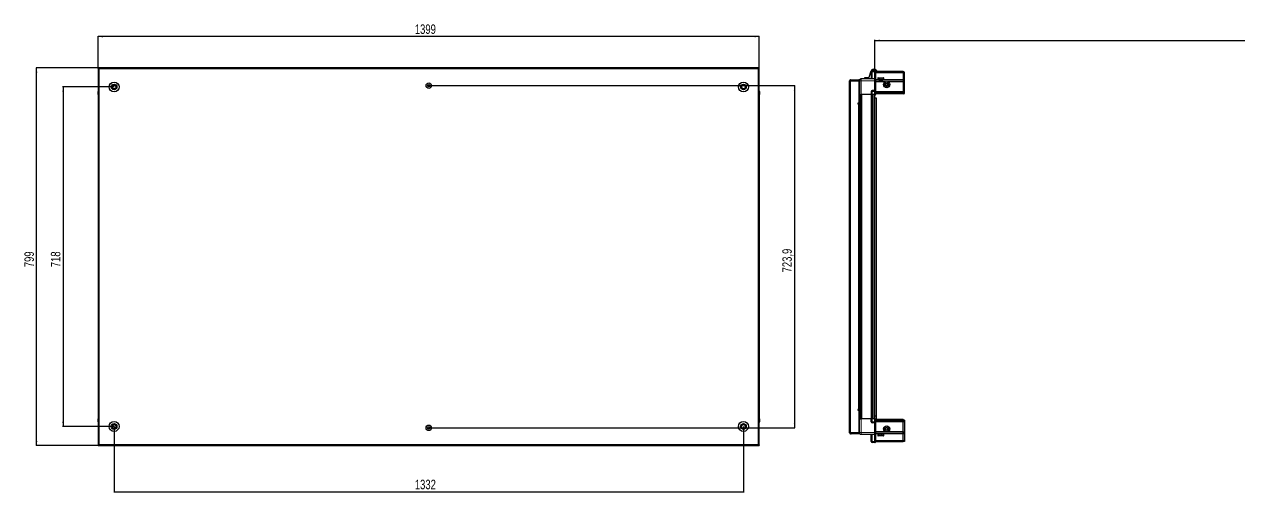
# Model space of a CAD drawing. Header units: millimetres. Extents: x 1256 to 6695, y -1166 to 2004.
# Drawn here: x 1256 to 3827, y 948 to 1939 of the extents above; entities that cross this region are included whole.
import ezdxf

# ---------------------------------------------------------------- set-up
doc = ezdxf.new("R2010")
doc.units = ezdxf.units.MM
doc.layers.add('FORMAT', color=7, linetype='Continuous')
doc.styles.add('SLDTEXTSTYLE0', font='TXT', dxfattribs={"width": 0.75})
doc.dimstyles.new('SLDDIMSTYLE0', dxfattribs={"dimtxt": 20, "dimasz": 10, "dimexe": 0, "dimexo": 0.0625, "dimgap": 5, "dimtad": 2, "dimdec": 1, "dimrnd": 1e-09, "dimzin": 12, "dimdsep": 46, "dimtxsty": 'SLDTEXTSTYLE0', "dimsah": 1, "dimcen": 0.09, "dimadec": 0, "dimazin": 3, "dimtfac": 1, "dimtofl": 0, "dimtmove": 0, "dimatfit": 3, "dimfxl": 0, "dimfrac": 2, "dimtolj": 1, "dimtzin": 12, "dimarcsym": 0})

# ---------------------------------------------------------------- blocks, each defined once
blk = doc.blocks.new('_D')
at = {"layer": 'FORMAT'}
for p, q in [((1413, 1846.6), (1281.5, 1846.6)), ((1282.5, 1047.6), (1282.5, 1846.6)), ((1413, 1047.6), (1281.5, 1047.6))]:
    blk.add_line(p, q, dxfattribs=at)
for points in [[(1282.5, 1846.6), (1280.9, 1836.6), (1284, 1836.6)], [(1282.5, 1047.6), (1284, 1057.6), (1280.9, 1057.6)]]:
    blk.add_solid(points, dxfattribs=at)
at = {"layer": 'FORMAT', "insert": (1256.7, 1424.9), "char_height": 20, "attachment_point": 1, "rotation": 90, "style": 'SLDTEXTSTYLE0'}
blk.add_mtext('799', dxfattribs=at)
blk = doc.blocks.new('_D_1')
at = {"layer": 'FORMAT'}
for p, q in [((1413, 1846.6), (1413, 1913.6)), ((2812, 1912.6), (1413, 1912.6)), ((2812, 1846.6), (2812, 1913.6))]:
    blk.add_line(p, q, dxfattribs=at)
for points in [[(1413, 1912.6), (1423, 1911.1), (1423, 1914.1)], [(2812, 1912.6), (2802, 1914.1), (2802, 1911.1)]]:
    blk.add_solid(points, dxfattribs=at)
at = {"layer": 'FORMAT', "insert": (2082.9, 1938.4), "char_height": 20, "attachment_point": 1, "style": 'SLDTEXTSTYLE0'}
blk.add_mtext('1399', dxfattribs=at)
blk = doc.blocks.new('_D_2')
at = {"layer": 'FORMAT'}
for p, q in [((1446.5, 1088.1), (1446.5, 948.6)), ((2778.5, 1088.1), (2778.5, 948.6)), ((1446.5, 949.6), (2778.5, 949.6))]:
    blk.add_line(p, q, dxfattribs=at)
for points in [[(1446.5, 949.6), (1456.5, 948.1), (1456.5, 951.1)], [(2778.5, 949.6), (2768.5, 951.1), (2768.5, 948.1)]]:
    blk.add_solid(points, dxfattribs=at)
at = {"layer": 'FORMAT', "insert": (2082.9, 975.4), "char_height": 20, "attachment_point": 1, "style": 'SLDTEXTSTYLE0'}
blk.add_mtext('1332', dxfattribs=at)
blk = doc.blocks.new('_D_3')
at = {"layer": 'FORMAT'}
for p, q in [((2112.5, 1809.1), (2887.5, 1809.1)), ((2886.5, 1809.1), (2886.5, 1085.3)), ((2112.5, 1085.3), (2887.5, 1085.3))]:
    blk.add_line(p, q, dxfattribs=at)
for points in [[(2886.5, 1809.1), (2885, 1799.1), (2888, 1799.1)], [(2886.5, 1085.3), (2888, 1095.3), (2885, 1095.3)]]:
    blk.add_solid(points, dxfattribs=at)
at = {"layer": 'FORMAT', "insert": (2860.7, 1413.9), "char_height": 20, "attachment_point": 1, "rotation": 90, "style": 'SLDTEXTSTYLE0'}
blk.add_mtext('723,9', dxfattribs=at)
blk = doc.blocks.new('_D_4')
at = {"layer": 'FORMAT'}
for p, q in [((1446.5, 1806.1), (1337.5, 1806.1)), ((1338.5, 1806.1), (1338.5, 1088.1)), ((1446.5, 1088.1), (1337.5, 1088.1))]:
    blk.add_line(p, q, dxfattribs=at)
for points in [[(1338.5, 1806.1), (1336.9, 1796.1), (1340, 1796.1)], [(1338.5, 1088.1), (1340, 1098.1), (1336.9, 1098.1)]]:
    blk.add_solid(points, dxfattribs=at)
at = {"layer": 'FORMAT', "insert": (1312.7, 1424.9), "char_height": 20, "attachment_point": 1, "rotation": 90, "style": 'SLDTEXTSTYLE0'}
blk.add_mtext('718', dxfattribs=at)
blk = doc.blocks.new('_D_5')
at = {"layer": 'FORMAT'}
for p, q in [((3056.5, 1790.1), (3056.5, 1905.6)), ((3056.5, 1904.6), (4956.5, 1904.6)), ((4956.5, 1790.1), (4956.5, 1905.6))]:
    blk.add_line(p, q, dxfattribs=at)
for points in [[(3056.5, 1904.6), (3066.5, 1903.1), (3066.5, 1906.1)], [(4956.5, 1904.6), (4946.5, 1906.1), (4946.5, 1903.1)]]:
    blk.add_solid(points, dxfattribs=at)
at = {"layer": 'FORMAT', "insert": (3976.9, 1930.4), "char_height": 20, "attachment_point": 1, "style": 'SLDTEXTSTYLE0'}
blk.add_mtext('1900', dxfattribs=at)

msp = doc.modelspace()

# ---------------------------------------------------------------- linework, layer by layer
at = {"color": 7, "linetype": 'Continuous', "lineweight": 25}
for p, q in [((1415.09, 1846.6), (1412.99, 1846.6)), ((1412.99, 1845.1), (1412.99, 1846.6)), ((1412.99, 1845.1), (1415.09, 1845.1)), ((1412.99, 1845.1), (1412.99, 1844.5)), ((1412.99, 1844.5), (1412.99, 1049.7)), ((1412.99, 1844.5), (1415.09, 1844.5)), ((1415.09, 1846.6), (1415.09, 1844.5)), ((2809.89, 1846.6), (1415.09, 1846.6)), ((2809.89, 1844.5), (2809.89, 1846.6)), ((2811.99, 1846.6), (2809.89, 1846.6)), ((2809.89, 1845.1), (2811.99, 1845.1)), ((2809.89, 1844.5), (2811.99, 1844.5)), ((2811.99, 1845.1), (2811.99, 1846.6)), ((2811.99, 1844.5), (2811.99, 1845.1)), ((2811.99, 1049.7), (2811.99, 1844.5)), ((3035.66, 1823.1), (3035.66, 1826.1)), ((3035.66, 1826.1), (3043.39, 1826.1)), ((3044.83, 1827.19), (3048.6, 1840.34)), ((3048.61, 1838.1), (3048.61, 1823.1)), ((3056.61, 1840.1), (3050.61, 1840.1)), ((3052.93, 1843.6), (3056.15, 1843.6)), ((3056.61, 1840.1), (3056.95, 1840.1)), ((3056.61, 1840.1), (3056.61, 1838.1)), ((3056.61, 1823.3), (3056.61, 1838.1)), ((3056.61, 1823.3), (3056.61, 1838.1)), ((3057.81, 1839.6), (3056.95, 1840.1)), ((3057.81, 1838.1), (3057.81, 1839.6)), ((3116.11, 1838.6), (3057.81, 1838.6)), ((3057.81, 1838.1), (3057.81, 1823.3)), ((3116.11, 1836.1), (3057.81, 1836.1)), ((3060.48, 1840.34), (3060.98, 1838.6)), ((3062.61, 1825), (3062.61, 1822.6)), ((3063.41, 1825.8), (3070.58, 1825.8)), ((3070.58, 1825.8), (3074.81, 1825.8)), ((3075.61, 1822.6), (3075.61, 1825)), ((3116.11, 1838.6), (3116.11, 1836.1)), ((3119.11, 1837.8), (3116.11, 1838.6)), ((3116.11, 1836.1), (3116.11, 1821.6)), ((3119.11, 1835.95), (3116.11, 1836.1)), ((3119.11, 1835.95), (3119.11, 1837.8)), ((3119.11, 1821.6), (3119.11, 1835.95)), ((3003.11, 1814.74), (3002.81, 1814.74)), ((3002.81, 1803.17), (3002.81, 1814.74)), ((3002.81, 1803.17), (3003.11, 1803.17)), ((3004.61, 1819.25), (3003.11, 1819.25)), ((3003.11, 1818.75), (3003.11, 1819.25)), ((3003.11, 1075.45), (3003.11, 1818.75)), ((3005.21, 1819.85), (3005.21, 1821.35)), ((3005.21, 1821.35), (3006.11, 1821.35)), ((3005.21, 1819.85), (3006.11, 1819.85)), ((3005.21, 1819.35), (3022.61, 1819.35)), ((3006.11, 1821.35), (3022.61, 1821.35)), ((3006.11, 1819.85), (3006.11, 1821.35)), ((3006.11, 1819.85), (3022.61, 1819.85)), ((3022.61, 1819.85), (3022.61, 1821.35)), ((3024.11, 1819.35), (3022.61, 1819.35)), ((3022.61, 1819.35), (3022.61, 1771.85)), ((3024.11, 1819.1), (3024.11, 1790.1)), ((3056.61, 1823.1), (3027.61, 1823.1)), ((3056.61, 1823.1), (3056.61, 1823.3)), ((3056.61, 1823.1), (3057.81, 1823.1)), ((3056.61, 1819.1), (3056.61, 1823.1)), ((3056.61, 1798.8), (3056.61, 1819.1)), ((3057.81, 1823.3), (3057.81, 1823.1)), ((3057.81, 1823.1), (3057.81, 1819.1)), ((3116.11, 1820.6), (3057.81, 1820.6)), ((3057.81, 1819.1), (3057.81, 1798.8)), ((3079.11, 1817.1), (3057.81, 1817.1)), ((3062.61, 1822.6), (3062.61, 1822.1)), ((3062.61, 1822.1), (3062.75, 1822.1)), ((3062.94, 1822.6), (3062.75, 1822.6)), ((3062.75, 1822.6), (3062.75, 1822.1)), ((3062.75, 1822.1), (3062.94, 1822.1)), ((3062.94, 1822.6), (3062.94, 1822.1)), ((3062.94, 1822.1), (3063.46, 1822.1)), ((3063.86, 1822.6), (3063.46, 1822.6)), ((3063.46, 1822.6), (3063.46, 1822.1)), ((3063.46, 1822.1), (3063.86, 1822.1)), ((3063.86, 1822.6), (3063.86, 1822.1)), ((3063.86, 1822.1), (3064.73, 1822.1)), ((3064.71, 1822.1), (3064.71, 1822)), ((3064.71, 1822), (3073.51, 1822)), ((3065.31, 1822.6), (3064.73, 1822.6)), ((3064.73, 1822.6), (3064.73, 1822.1)), ((3064.73, 1822.1), (3065.31, 1822.1)), ((3065.11, 1821.6), (3065.8, 1821.12)), ((3065.11, 1821.6), (3070.14, 1821.6)), ((3065.8, 1821.12), (3065.11, 1820.64)), ((3065.11, 1820.64), (3065.11, 1820.6)), ((3065.11, 1820.64), (3070.14, 1820.64)), ((3065.31, 1822.6), (3065.31, 1822.1)), ((3065.31, 1822.1), (3066.43, 1822.1)), ((3065.8, 1821.12), (3069.96, 1821.12)), ((3067.12, 1822.6), (3066.43, 1822.6)), ((3066.43, 1822.6), (3066.43, 1822.1)), ((3066.43, 1822.1), (3067.12, 1822.1)), ((3067.12, 1822.6), (3067.12, 1822.1)), ((3067.12, 1822.1), (3068.39, 1822.1)), ((3069.13, 1822.6), (3068.39, 1822.6)), ((3068.39, 1822.6), (3068.39, 1822.1)), ((3068.39, 1822.1), (3068.63, 1822.1)), ((3068.63, 1822.6), (3068.63, 1822.1)), ((3069.12, 1822.6), (3069.12, 1822.1)), ((3069.12, 1822.1), (3069.13, 1822.1)), ((3069.13, 1822.6), (3069.13, 1822.1)), ((3069.13, 1822.1), (3070.43, 1822.1)), ((3069.96, 1821.12), (3072.42, 1821.12)), ((3070.14, 1821.6), (3073.11, 1821.6)), ((3070.14, 1820.64), (3073.11, 1820.64)), ((3071.14, 1822.6), (3070.43, 1822.6)), ((3070.43, 1822.6), (3070.43, 1822.1)), ((3070.48, 1822.6), (3070.48, 1822.1)), ((3070.48, 1822.1), (3071.14, 1822.1)), ((3071.14, 1822.6), (3071.14, 1822.1)), ((3071.14, 1822.1), (3072.33, 1822.1)), ((3072.95, 1822.6), (3072.33, 1822.6)), ((3072.33, 1822.6), (3072.33, 1822.1)), ((3072.33, 1822.1), (3072.95, 1822.1)), ((3072.42, 1821.12), (3073.11, 1821.6)), ((3073.11, 1820.64), (3072.42, 1821.12)), ((3072.95, 1822.6), (3072.95, 1822.1)), ((3072.95, 1822.1), (3073.92, 1822.1)), ((3073.11, 1820.6), (3073.11, 1820.64)), ((3073.51, 1822), (3073.51, 1822.1)), ((3074.38, 1822.6), (3073.92, 1822.6)), ((3073.92, 1822.6), (3073.92, 1822.1)), ((3073.92, 1822.1), (3074.38, 1822.1)), ((3074.38, 1822.6), (3074.38, 1822.1)), ((3074.38, 1822.1), (3075.03, 1822.1)), ((3075.3, 1822.6), (3075.03, 1822.6)), ((3075.03, 1822.6), (3075.03, 1822.1)), ((3075.03, 1822.1), (3075.3, 1822.1)), ((3075.3, 1822.6), (3075.3, 1822.1)), ((3075.3, 1822.1), (3075.57, 1822.1)), ((3075.61, 1822.6), (3075.57, 1822.6)), ((3075.57, 1822.6), (3075.57, 1822.1)), ((3075.57, 1822.1), (3075.61, 1822.1)), ((3075.61, 1822.6), (3075.61, 1822.1)), ((3116.11, 1817.1), (3084.11, 1817.1)), ((3116.11, 1821.6), (3116.11, 1820.6)), ((3116.11, 1820.6), (3116.11, 1817.1)), ((3119.11, 1819.8), (3116.11, 1820.6)), ((3116.11, 1817.1), (3116.11, 1796.6)), ((3116.11, 1817.1), (3119.11, 1816.77)), ((3119.11, 1819.8), (3119.11, 1821.6)), ((3119.11, 1816.77), (3119.11, 1819.8)), ((3119.11, 1796.6), (3119.11, 1816.77)), ((1412.49, 1796.6), (1412.49, 1790.1)), ((1412.49, 1790.1), (1412.49, 1796.6)), ((1412.49, 1790.1), (1412.49, 1790.1)), ((1412.99, 1790.1), (1412.49, 1790.1)), ((1412.64, 1790.1), (1412.64, 1104.1)), ((2811.99, 1797.93), (2811.99, 1797.93)), ((2811.99, 1790.1), (2812.49, 1790.1)), ((2812.34, 1104.1), (2812.34, 1790.1)), ((2812.49, 1796.6), (2812.49, 1790.1)), ((2812.49, 1790.1), (2812.49, 1796.6)), ((2812.49, 1790.1), (2812.49, 1790.1)), ((2812.49, 1790.1), (2812.49, 1790.1)), ((3022.61, 1792.85), (3024.11, 1792.85)), ((3024.11, 1790.1), (3022.61, 1790.1)), ((3024.76, 1104.1), (3024.76, 1790.1)), ((3026.55, 1790.1), (3026.55, 1104.1)), ((3026.59, 1790.1), (3026.59, 1104.1)), ((3048.61, 1790.1), (3027.61, 1790.1)), ((3048.61, 1796.6), (3048.61, 1790.1)), ((3048.61, 1790.1), (3050.61, 1790.1)), ((3049.26, 1104.1), (3049.26, 1790.1)), ((3056.61, 1798.6), (3050.61, 1798.6)), ((3056.61, 1790.1), (3050.61, 1790.1)), ((3056.46, 1104.1), (3056.46, 1790.1)), ((3056.46, 1783.1), (3058.96, 1783.1)), ((3056.61, 1798.6), (3056.61, 1798.8)), ((3056.61, 1798.6), (3056.61, 1796.6)), ((3056.61, 1798.6), (3057.81, 1798.6)), ((3056.61, 1790.1), (3056.61, 1796.6)), ((3056.61, 1790.1), (3056.61, 1796.6)), ((3056.61, 1790.1), (3056.95, 1790.1)), ((3056.61, 1790.1), (3056.61, 1790.1)), ((3056.95, 1790.1), (3056.95, 1796.6)), ((3057.81, 1790.1), (3056.95, 1790.1)), ((3056.95, 1790.1), (3056.95, 1790.1)), ((3057.81, 1798.8), (3057.81, 1798.6)), ((3057.81, 1797.93), (3057.81, 1798.6)), ((3057.81, 1797.93), (3057.81, 1790.1)), ((3116.11, 1795.6), (3057.81, 1795.6)), ((3116.11, 1794.6), (3057.81, 1794.6)), ((3116.11, 1793.1), (3057.81, 1793.1)), ((3116.11, 1791.6), (3057.81, 1791.6)), ((3058.96, 1783.1), (3058.96, 1109.6)), ((3116.11, 1796.6), (3116.11, 1795.6)), ((3116.11, 1795.6), (3116.11, 1794.6)), ((3116.11, 1795.6), (3119.11, 1794.8)), ((3116.11, 1794.6), (3116.11, 1793.1)), ((3116.11, 1794.6), (3119.11, 1794.06)), ((3116.11, 1793.1), (3119.11, 1793.56)), ((3116.11, 1793.1), (3116.11, 1791.6)), ((3116.11, 1791.6), (3119.11, 1792.41)), ((3119.11, 1794.8), (3119.11, 1796.6)), ((3119.11, 1794.06), (3119.11, 1794.8)), ((3119.11, 1793.56), (3119.11, 1794.06)), ((3119.11, 1792.41), (3119.11, 1793.56)), ((3022.61, 1771.85), (3021.26, 1771.85)), ((3021.26, 1769.85), (3022.01, 1769.85)), ((3022.01, 1769.85), (3024.11, 1769.85)), ((3024.11, 1769.85), (3024.11, 1124.35)), ((3022.01, 1124.35), (3021.26, 1124.35)), ((3021.26, 1122.35), (3022.61, 1122.35)), ((3024.11, 1124.35), (3022.01, 1124.35)), ((3022.61, 1122.35), (3022.61, 1074.85)), ((3058.96, 1109.6), (3056.46, 1109.6)), ((3058.96, 1109.6), (3058.96, 1102.6)), ((1412.49, 1104.1), (1412.49, 1104.1)), ((1412.49, 1097.6), (1412.49, 1104.1)), ((1412.49, 1104.1), (1412.49, 1104.1)), ((1412.49, 1104.1), (1412.49, 1097.6)), ((1412.99, 1104.1), (1412.49, 1104.1)), ((1412.99, 1096.28), (1412.99, 1096.28)), ((2811.99, 1104.1), (2812.49, 1104.1)), ((2812.49, 1104.1), (2812.49, 1104.1)), ((2812.49, 1097.6), (2812.49, 1104.1)), ((2812.49, 1104.1), (2812.49, 1097.6)), ((3003.11, 1091.04), (3002.81, 1091.04)), ((3002.81, 1081.36), (3002.81, 1091.04)), ((3002.81, 1079.47), (3002.81, 1081.36)), ((3002.81, 1079.47), (3003.11, 1079.47)), ((3024.11, 1104.1), (3022.61, 1104.1)), ((3024.11, 1101.35), (3022.61, 1101.35)), ((3024.11, 1075.1), (3024.11, 1104.1)), ((3048.61, 1104.1), (3027.61, 1104.1)), ((3048.61, 1097.6), (3048.61, 1104.1)), ((3048.61, 1104.1), (3050.61, 1104.1)), ((3056.61, 1104.1), (3050.61, 1104.1)), ((3056.61, 1095.6), (3050.61, 1095.6)), ((3056.61, 1097.6), (3056.61, 1104.1)), ((3056.61, 1104.1), (3056.95, 1104.1)), ((3056.61, 1097.6), (3056.61, 1095.6)), ((3056.61, 1097.6), (3056.61, 1095.6)), ((3056.61, 1095.6), (3057.81, 1095.6)), ((3056.61, 1095.4), (3056.61, 1095.6)), ((3056.61, 1075.1), (3056.61, 1095.4)), ((3056.95, 1097.6), (3056.95, 1104.1)), ((3056.95, 1104.1), (3057.81, 1104.1)), ((3057.81, 1104.1), (3057.81, 1096.28)), ((3116.11, 1102.6), (3057.81, 1102.6)), ((3116.11, 1101.1), (3057.81, 1101.1)), ((3116.11, 1099.6), (3057.81, 1099.6)), ((3116.11, 1098.6), (3057.81, 1098.6)), ((3057.81, 1095.6), (3057.81, 1096.28)), ((3057.81, 1095.6), (3057.81, 1095.4)), ((3057.81, 1095.4), (3057.81, 1075.1)), ((3116.11, 1101.1), (3116.11, 1102.6)), ((3116.11, 1102.6), (3119.11, 1101.8)), ((3116.11, 1099.6), (3116.11, 1101.1)), ((3116.11, 1101.1), (3119.11, 1100.65)), ((3116.11, 1099.6), (3119.11, 1100.15)), ((3116.11, 1098.6), (3116.11, 1099.6)), ((3116.11, 1098.6), (3119.11, 1099.41)), ((3116.11, 1097.6), (3116.11, 1098.6)), ((3116.11, 1077.1), (3116.11, 1097.6)), ((3119.11, 1101.8), (3119.11, 1100.65)), ((3119.11, 1100.65), (3119.11, 1100.15)), ((3119.11, 1100.15), (3119.11, 1099.41)), ((3119.11, 1099.41), (3119.11, 1097.6)), ((3119.11, 1097.6), (3119.11, 1077.44)), ((3003.11, 1074.95), (3003.11, 1075.45)), ((3004.61, 1074.95), (3003.11, 1074.95)), ((3022.61, 1074.85), (3005.21, 1074.85)), ((3005.21, 1074.35), (3005.21, 1072.85)), ((3005.21, 1074.35), (3006.11, 1074.35)), ((3005.21, 1072.85), (3006.11, 1072.85)), ((3006.11, 1074.35), (3006.11, 1072.85)), ((3022.61, 1074.35), (3006.11, 1074.35)), ((3022.61, 1072.85), (3006.11, 1072.85)), ((3022.61, 1074.85), (3024.11, 1074.85)), ((3022.61, 1074.35), (3022.61, 1072.85)), ((3056.61, 1071.1), (3027.61, 1071.1)), ((3048.61, 1056.1), (3048.61, 1071.1)), ((3056.61, 1054.1), (3050.61, 1054.1)), ((3056.61, 1071.1), (3056.61, 1075.1)), ((3056.61, 1071.1), (3057.81, 1071.1)), ((3056.61, 1070.9), (3056.61, 1071.1)), ((3056.61, 1056.1), (3056.61, 1070.9)), ((3056.61, 1056.1), (3056.61, 1054.1)), ((3056.61, 1054.1), (3056.95, 1054.1)), ((3056.61, 1054.1), (3056.61, 1054.1)), ((3056.61, 1054.1), (3056.95, 1054.1)), ((3056.95, 1054.1), (3057.81, 1054.6)), ((3056.95, 1054.1), (3057.81, 1054.6)), ((3079.11, 1077.1), (3057.81, 1077.1)), ((3057.81, 1075.1), (3057.81, 1071.1)), ((3116.11, 1073.6), (3057.81, 1073.6)), ((3057.81, 1071.1), (3057.81, 1070.9)), ((3057.81, 1070.9), (3057.81, 1056.1)), ((3116.11, 1058.1), (3057.81, 1058.1)), ((3057.81, 1054.6), (3057.81, 1056.1)), ((3116.11, 1055.6), (3057.81, 1055.6)), ((3062.61, 1072.1), (3062.61, 1069.2)), ((3062.71, 1072.1), (3062.61, 1072.1)), ((3062.71, 1071.6), (3062.71, 1072.1)), ((3062.87, 1072.1), (3062.71, 1072.1)), ((3062.71, 1071.6), (3062.87, 1071.6)), ((3062.87, 1071.6), (3062.87, 1072.1)), ((3063.36, 1072.1), (3062.87, 1072.1)), ((3063.36, 1071.6), (3063.36, 1072.1)), ((3063.75, 1072.1), (3063.36, 1072.1)), ((3063.36, 1071.6), (3063.75, 1071.6)), ((3063.56, 1068.4), (3063.41, 1068.4)), ((3074.81, 1068.4), (3063.56, 1068.4)), ((3063.75, 1071.6), (3063.75, 1072.1)), ((3064.58, 1072.1), (3063.75, 1072.1)), ((3064.58, 1071.6), (3064.58, 1072.1)), ((3065.14, 1072.1), (3064.58, 1072.1)), ((3064.58, 1071.6), (3065.14, 1071.6)), ((3064.71, 1072.2), (3064.71, 1072.1)), ((3070.11, 1072.2), (3064.71, 1072.2)), ((3065.11, 1073.6), (3065.11, 1073.57)), ((3065.11, 1073.57), (3065.8, 1073.09)), ((3065.22, 1073.57), (3065.11, 1073.57)), ((3065.8, 1073.09), (3065.11, 1072.6)), ((3065.22, 1072.6), (3065.11, 1072.6)), ((3065.14, 1071.6), (3065.14, 1072.1)), ((3066.25, 1072.1), (3065.14, 1072.1)), ((3073.11, 1073.57), (3065.22, 1073.57)), ((3073.11, 1072.6), (3065.22, 1072.6)), ((3065.89, 1073.09), (3065.8, 1073.09)), ((3072.42, 1073.09), (3065.89, 1073.09)), ((3066.25, 1071.6), (3066.25, 1072.1)), ((3066.93, 1072.1), (3066.25, 1072.1)), ((3066.25, 1071.6), (3066.93, 1071.6)), ((3066.93, 1071.6), (3066.93, 1072.1)), ((3068.19, 1072.1), (3066.93, 1072.1)), ((3068.19, 1071.6), (3068.19, 1072.1)), ((3068.49, 1072.1), (3068.19, 1072.1)), ((3068.19, 1071.6), (3068.93, 1071.6)), ((3068.49, 1071.6), (3068.49, 1072.1)), ((3068.93, 1071.6), (3068.93, 1072.1)), ((3070.22, 1072.1), (3068.93, 1072.1)), ((3073.51, 1072.2), (3070.11, 1072.2)), ((3070.22, 1071.6), (3070.22, 1072.1)), ((3070.22, 1071.6), (3070.94, 1071.6)), ((3070.35, 1071.6), (3070.35, 1072.1)), ((3070.94, 1072.1), (3070.35, 1072.1)), ((3070.94, 1071.6), (3070.94, 1072.1)), ((3072.15, 1072.1), (3070.94, 1072.1)), ((3072.15, 1071.6), (3072.15, 1072.1)), ((3072.78, 1072.1), (3072.15, 1072.1)), ((3072.15, 1071.6), (3072.78, 1071.6)), ((3072.42, 1073.09), (3073.11, 1073.57)), ((3073.11, 1072.6), (3072.42, 1073.09)), ((3072.78, 1071.6), (3072.78, 1072.1)), ((3073.78, 1072.1), (3072.78, 1072.1)), ((3073.11, 1073.57), (3073.11, 1073.6)), ((3073.51, 1072.1), (3073.51, 1072.2)), ((3073.78, 1071.6), (3073.78, 1072.1)), ((3074.26, 1072.1), (3073.78, 1072.1)), ((3073.78, 1071.6), (3074.26, 1071.6)), ((3074.26, 1071.6), (3074.26, 1072.1)), ((3074.95, 1072.1), (3074.26, 1072.1)), ((3074.95, 1071.6), (3074.95, 1072.1)), ((3075.23, 1072.1), (3074.95, 1072.1)), ((3074.95, 1071.6), (3075.23, 1071.6)), ((3075.23, 1071.6), (3075.23, 1072.1)), ((3075.55, 1072.1), (3075.23, 1072.1)), ((3075.55, 1071.6), (3075.55, 1072.1)), ((3075.61, 1072.1), (3075.55, 1072.1)), ((3075.55, 1071.6), (3075.61, 1071.6)), ((3075.61, 1069.2), (3075.61, 1072.1)), ((3075.61, 1071.6), (3075.61, 1072.1)), ((3075.61, 1072.1), (3075.61, 1072.1)), ((3116.11, 1077.1), (3084.11, 1077.1)), ((3116.11, 1077.1), (3119.11, 1077.44)), ((3116.11, 1073.6), (3116.11, 1077.1)), ((3119.11, 1074.41), (3116.11, 1073.6)), ((3116.11, 1072.6), (3116.11, 1073.6)), ((3116.11, 1058.1), (3116.11, 1072.6)), ((3119.11, 1058.26), (3116.11, 1058.1)), ((3116.11, 1055.6), (3116.11, 1058.1)), ((3119.11, 1056.41), (3116.11, 1055.6)), ((3119.11, 1077.44), (3119.11, 1074.41)), ((3119.11, 1074.41), (3119.11, 1072.6)), ((3119.11, 1072.6), (3119.11, 1058.26)), ((3119.11, 1058.26), (3119.11, 1056.41)), ((1415.09, 1049.7), (1412.99, 1049.7)), ((1412.99, 1049.7), (1412.99, 1049.1)), ((1415.09, 1049.1), (1412.99, 1049.1)), ((1412.99, 1049.1), (1412.99, 1047.6)), ((1412.99, 1047.6), (1415.09, 1047.6)), ((1415.09, 1049.7), (1415.09, 1047.6)), ((1415.09, 1047.6), (2809.89, 1047.6)), ((2809.89, 1047.6), (2809.89, 1049.7)), ((2811.99, 1049.7), (2809.89, 1049.7)), ((2811.99, 1049.1), (2809.89, 1049.1)), ((2809.89, 1047.6), (2811.99, 1047.6)), ((2811.99, 1049.1), (2811.99, 1049.7)), ((2811.99, 1049.1), (2811.99, 1047.6))]:
    msp.add_line(p, q, dxfattribs=at)
at = {"color": 8, "linetype": 'Continuous', "lineweight": 18}
for p, q in [((2809.89, 1844.5), (1415.09, 1844.5)), ((1415.09, 1844.5), (1415.09, 1049.7)), ((2809.89, 1049.7), (2809.89, 1844.5)), ((3050.61, 1838.1), (3048.61, 1838.1)), ((3050.61, 1838.1), (3050.61, 1840.1)), ((3050.61, 1823.1), (3050.61, 1838.1)), ((3056.61, 1838.1), (3050.61, 1838.1)), ((3056.61, 1838.1), (3057.81, 1838.1)), ((3062.61, 1825), (3070.78, 1825)), ((3070.78, 1825), (3075.61, 1825)), ((3005.21, 1819.35), (3005.21, 1074.85)), ((3027.61, 1790.1), (3027.61, 1819.1)), ((3056.61, 1819.1), (3027.61, 1819.1)), ((3056.61, 1823.3), (3057.81, 1823.3)), ((3056.61, 1819.1), (3057.81, 1819.1)), ((3065.11, 1821.6), (3057.81, 1821.6)), ((3116.11, 1821.6), (3073.11, 1821.6)), ((3119.11, 1821.6), (3116.11, 1821.6)), ((1412.99, 1796.6), (1412.49, 1796.6)), ((2811.99, 1796.6), (2812.49, 1796.6)), ((3024.11, 1769.85), (3024.11, 1790.1)), ((3025.35, 1790.1), (3025.35, 1104.1)), ((3027.79, 1104.1), (3027.79, 1790.1)), ((3029.21, 1790.1), (3029.21, 1104.1)), ((3048.61, 1796.6), (3050.61, 1796.6)), ((3048.61, 1104.1), (3048.61, 1790.1)), ((3050.61, 1796.6), (3050.61, 1798.6)), ((3050.61, 1790.1), (3050.61, 1796.6)), ((3056.61, 1796.6), (3050.61, 1796.6)), ((3051.26, 1104.1), (3051.26, 1790.1)), ((3054.46, 1104.1), (3054.46, 1790.1)), ((3056.61, 1798.8), (3057.81, 1798.8)), ((3056.61, 1796.6), (3056.95, 1796.6)), ((3056.61, 1790.1), (3056.95, 1790.1)), ((3116.11, 1796.6), (3057.81, 1796.6)), ((3116.11, 1796.6), (3119.11, 1796.6)), ((3022.01, 1124.35), (3022.01, 1769.85)), ((3024.11, 1104.1), (3024.11, 1124.35)), ((1412.99, 1097.6), (1412.49, 1097.6)), ((2811.99, 1097.6), (2812.49, 1097.6)), ((3027.61, 1104.1), (3027.61, 1075.1)), ((3048.61, 1097.6), (3050.61, 1097.6)), ((3050.61, 1104.1), (3050.61, 1097.6)), ((3050.61, 1097.6), (3050.61, 1095.6)), ((3056.61, 1097.6), (3050.61, 1097.6)), ((3056.61, 1097.6), (3056.95, 1097.6)), ((3057.81, 1095.4), (3056.61, 1095.4)), ((3116.11, 1097.6), (3057.81, 1097.6)), ((3116.11, 1097.6), (3119.11, 1097.6)), ((3056.61, 1075.1), (3027.61, 1075.1)), ((3050.61, 1056.1), (3048.61, 1056.1)), ((3050.61, 1071.1), (3050.61, 1056.1)), ((3056.61, 1056.1), (3050.61, 1056.1)), ((3050.61, 1056.1), (3050.61, 1054.1)), ((3056.61, 1075.1), (3057.81, 1075.1)), ((3057.81, 1070.9), (3056.61, 1070.9)), ((3056.61, 1056.1), (3057.81, 1056.1)), ((3065.11, 1072.6), (3057.81, 1072.6)), ((3062.78, 1069.2), (3062.61, 1069.2)), ((3075.61, 1069.2), (3062.78, 1069.2)), ((3116.11, 1072.6), (3073.11, 1072.6)), ((3119.11, 1072.6), (3116.11, 1072.6)), ((1415.09, 1049.7), (2809.89, 1049.7))]:
    msp.add_line(p, q, dxfattribs=at)
at = {"color": 7, "linetype": 'Continuous', "lineweight": 25}
for centre, radius in [((1446.49, 1806.1), 10.5), ((1446.49, 1806.1), 6), ((1446.49, 1806.1), 3.9), ((2112.49, 1808.95), 5.79), ((2112.49, 1808.95), 1.85), ((2778.49, 1806.1), 10.5), ((2778.49, 1806.1), 6), ((2778.49, 1806.1), 3.9), ((3081.61, 1811.1), 6.5), ((3081.61, 1811.1), 3.46), ((1446.49, 1088.1), 10.5), ((1446.49, 1088.1), 6), ((1446.49, 1088.1), 3.9), ((2112.49, 1085.25), 5.79), ((2112.49, 1085.25), 1.85), ((2778.49, 1088.1), 10.5), ((2778.49, 1088.1), 6), ((2778.49, 1088.1), 3.9), ((3081.61, 1083.1), 6.5), ((3081.61, 1083.1), 3.46)]:
    msp.add_circle(centre, radius, dxfattribs=at)
at = {"color": 8, "linetype": 'Continuous', "lineweight": 18}
for centre in [(3081.61, 1811.1), (3081.61, 1083.1)]:
    msp.add_circle(centre, 5.7, dxfattribs=at)
at = {"color": 7, "linetype": 'Continuous', "lineweight": 25}
for centre, radius, start, end in [((3043.39, 1827.6), 1.5, 270, 344), ((3052.93, 1839.1), 4.5, 90, 164), ((3050.61, 1838.1), 2, 90, 180), ((3054.56, 1838.7), 1.9, 47.4631, 132.5369), ((3056.15, 1839.1), 4.5, 16, 90), ((3063.41, 1825), 0.8, 90, 180), ((3074.81, 1825), 0.8, 0, 90), ((1446.49, 1806.1), 4.62, 120, 180), ((1446.49, 1806.1), 4.62, 180, 240), ((1446.49, 1806.1), 4.62, 60, 120), ((1446.49, 1806.1), 4.62, 240, 300), ((1446.49, 1806.1), 4.62, 360, 60), ((1446.49, 1806.1), 4.62, 300, 360), ((2778.49, 1806.1), 4.62, 120, 180), ((2778.49, 1806.1), 4.62, 180, 240), ((2778.49, 1806.1), 4.62, 60, 120), ((2778.49, 1806.1), 4.62, 240, 300), ((2778.49, 1806.1), 4.62, 0, 60), ((2778.49, 1806.1), 4.62, 300, 0), ((3005.11, 1818.85), 0.5, 90, 117.52901), ((3022.51, 1819.25), 0.6, 9.59407, 90), ((3022.51, 1819.25), 2.1, 32.2369, 87.2706), ((3064.71, 1821.6), 0.4, 0, 90), ((3073.51, 1821.6), 0.4, 90, 180), ((3081.61, 1811.1), 2.5, 161.00659, 221.00659), ((3081.61, 1811.1), 2.5, 101.00659, 161.00659), ((3081.61, 1811.1), 2.5, 221.00659, 281.00659), ((3081.61, 1811.1), 2.5, 41.00659, 101.00659), ((3081.61, 1811.1), 2.5, 281.00659, 341.00659), ((3081.61, 1811.1), 2.5, 341.00659, 41.00659), ((1414.49, 1796.6), 2, 138.59038, 180), ((2810.49, 1796.6), 2, 33.78451, 41.40962), ((2810.49, 1796.6), 2, 0, 41.40962), ((2810.49, 1796.6), 2, 360, 19.56674), ((3050.61, 1796.6), 2, 90, 180), ((3053.96, 1792.75), 5, 300, 346.70293), ((3021.26, 1770.85), 1, 90, 270), ((3021.26, 1123.35), 1, 90, 270), ((1414.49, 1097.6), 2, 180, 221.39416), ((1446.49, 1088.1), 4.62, 120, 180), ((1446.49, 1088.1), 4.62, 180, 240), ((1446.49, 1088.1), 4.62, 60, 120), ((1446.49, 1088.1), 4.62, 240, 300), ((1446.49, 1088.1), 4.62, 360, 60), ((1446.49, 1088.1), 4.62, 300, 360), ((2778.49, 1088.1), 4.62, 120, 180), ((2778.49, 1088.1), 4.62, 180, 240), ((2778.49, 1088.1), 4.62, 60, 120), ((2778.49, 1088.1), 4.62, 240, 300), ((2778.49, 1088.1), 4.62, 0, 60), ((2778.49, 1088.1), 4.62, 300, 0), ((2810.49, 1097.6), 2, 318.57492, 360), ((2810.49, 1097.6), 2, 318.59038, 0), ((3050.61, 1097.6), 2, 180, 270), ((3081.61, 1083.1), 2.5, 127.98423, 187.98423), ((3081.61, 1083.1), 2.5, 187.98423, 247.98423), ((3081.61, 1083.1), 2.5, 67.98423, 127.98423), ((3081.61, 1083.1), 2.5, 247.98423, 307.98423), ((3081.61, 1083.1), 2.5, 7.98423, 67.98423), ((3081.61, 1083.1), 2.5, 307.98423, 7.98423), ((3005.11, 1075.35), 0.5, 243.29122, 270), ((3022.51, 1074.95), 0.6, 270, 350.40593), ((3022.51, 1074.95), 2.1, 272.7294, 327.8305), ((3050.61, 1056.1), 2, 180, 270), ((3063.41, 1069.2), 0.8, 180, 270), ((3064.71, 1072.6), 0.4, 270, 0), ((3073.51, 1072.6), 0.4, 180, 270), ((3074.81, 1069.2), 0.8, 270, 360)]:
    msp.add_arc(centre, radius, start, end, dxfattribs=at)
for centre, start_param, end_param in [((3060.41, 1796.6), 2.4188584, 3.1415927), ((3060.41, 1097.6), 3.1415927, 3.8643269)]:
    msp.add_ellipse(centre, major_axis=(3.46, 0), ratio=0.5773503, start_param=start_param, end_param=end_param, dxfattribs=at)
for points, knots in [([(1441.87, 1806.1), (1442.2, 1806.68), (1442.77, 1807.66), (1443.59, 1809.08), (1444, 1809.79), (1444.18, 1810.1)], [0, 0, 0, 0, 0.4391308, 0.7513783, 1, 1, 1, 1]), ([(1444.18, 1802.1), (1443.85, 1802.68), (1443.28, 1803.66), (1442.46, 1805.08), (1442.05, 1805.79), (1441.87, 1806.1)], [0, 0, 0, 0, 0.4391308, 0.7513783, 1, 1, 1, 1]), ([(1444.18, 1810.1), (1444.38, 1810.1), (1445.08, 1810.1), (1446.39, 1810.1), (1447.78, 1810.1), (1448.53, 1810.1), (1448.8, 1810.1)], [0, 0, 0, 0, 0.1393293, 0.4852696, 0.8163565, 1, 1, 1, 1]), ([(1448.8, 1802.1), (1448.53, 1802.1), (1447.78, 1802.1), (1446.39, 1802.1), (1445.08, 1802.1), (1444.38, 1802.1), (1444.18, 1802.1)], [0, 0, 0, 0, 0.1836435, 0.5147304, 0.8606707, 1, 1, 1, 1]), ([(1448.8, 1810.1), (1449.13, 1809.53), (1449.69, 1808.55), (1450.52, 1807.13), (1450.93, 1806.42), (1451.11, 1806.1)], [0, 0, 0, 0, 0.4391308, 0.7513783, 1, 1, 1, 1]), ([(1451.11, 1806.1), (1450.78, 1805.53), (1450.21, 1804.55), (1449.39, 1803.13), (1448.98, 1802.42), (1448.8, 1802.1)], [0, 0, 0, 0, 0.4391308, 0.7513783, 1, 1, 1, 1]), ([(2110.4, 1810.82), (2110.39, 1810.81), (2110.38, 1810.79), (2110.38, 1810.73), (2110.4, 1810.59), (2110.54, 1810.22), (2110.73, 1809.72), (2110.62, 1809.09), (2110.31, 1808.69), (2110.03, 1808.41), (2109.87, 1808.23), (2109.83, 1808.14), (2109.82, 1808.1), (2109.83, 1808.07), (2109.85, 1808.04), (2109.91, 1808), (2110.17, 1807.93), (2110.64, 1807.88), (2111.31, 1807.63), (2111.62, 1806.99), (2111.73, 1806.53), (2111.83, 1806.28), (2111.88, 1806.23), (2111.91, 1806.21), (2111.94, 1806.21), (2111.97, 1806.22), (2112.01, 1806.24), (2112.08, 1806.29), (2112.23, 1806.46), (2112.47, 1806.76), (2112.84, 1807.12), (2113.44, 1807.29), (2113.97, 1807.16), (2114.35, 1807.06), (2114.5, 1807.05), (2114.55, 1807.07), (2114.58, 1807.09), (2114.6, 1807.12), (2114.6, 1807.18), (2114.58, 1807.32), (2114.44, 1807.69), (2114.25, 1808.19), (2114.35, 1808.82), (2114.67, 1809.22), (2114.95, 1809.5), (2115.1, 1809.68), (2115.15, 1809.77), (2115.15, 1809.81), (2115.15, 1809.84), (2115.13, 1809.87), (2115.07, 1809.91), (2114.81, 1809.98), (2114.34, 1810.03), (2113.67, 1810.28), (2113.35, 1810.91), (2113.24, 1811.38), (2113.14, 1811.63), (2113.1, 1811.68), (2113.07, 1811.69), (2113.04, 1811.7), (2113, 1811.69), (2112.97, 1811.67), (2112.9, 1811.62), (2112.75, 1811.45), (2112.51, 1811.15), (2112.14, 1810.79), (2111.53, 1810.62), (2111.01, 1810.75), (2110.63, 1810.85), (2110.48, 1810.86), (2110.42, 1810.84), (2110.41, 1810.83), (2110.4, 1810.82)], [0, 0, 0, 0, 0.0020087, 0.00442, 0.0093647, 0.0255282, 0.0677053, 0.0957862, 0.1246456, 0.1503415, 0.1605194, 0.1633943, 0.1656965, 0.1672448, 0.1688741, 0.1707699, 0.1786058, 0.2119941, 0.2499945, 0.2879948, 0.3213831, 0.329219, 0.3311148, 0.3327441, 0.3342924, 0.3362166, 0.3385353, 0.3413178, 0.349662, 0.3753578, 0.4042173, 0.4322982, 0.4744753, 0.4906388, 0.4966691, 0.49844, 0.5, 0.5020087, 0.50442, 0.5093647, 0.5255282, 0.5677053, 0.5957862, 0.6246456, 0.6503415, 0.6605194, 0.6633943, 0.6656965, 0.6672448, 0.6688741, 0.6707699, 0.6786058, 0.7119941, 0.7499945, 0.7879948, 0.8213831, 0.829219, 0.8311148, 0.8327441, 0.8342924, 0.8362166, 0.8385353, 0.8413178, 0.849662, 0.8753578, 0.9042173, 0.9322982, 0.9744753, 0.9906388, 0.9966691, 0.99844, 1, 1, 1, 1]), ([(2773.87, 1806.1), (2774.2, 1806.68), (2774.77, 1807.66), (2775.59, 1809.08), (2776, 1809.79), (2776.18, 1810.1)], [0, 0, 0, 0, 0.4391308, 0.7513783, 1, 1, 1, 1]), ([(2776.18, 1802.1), (2775.85, 1802.68), (2775.28, 1803.66), (2774.46, 1805.08), (2774.05, 1805.79), (2773.87, 1806.1)], [0, 0, 0, 0, 0.4391308, 0.7513783, 1, 1, 1, 1]), ([(2776.18, 1810.1), (2776.38, 1810.1), (2777.08, 1810.1), (2778.39, 1810.1), (2779.78, 1810.1), (2780.53, 1810.1), (2780.8, 1810.1)], [0, 0, 0, 0, 0.1393293, 0.4852696, 0.8163565, 1, 1, 1, 1]), ([(2780.8, 1802.1), (2780.53, 1802.1), (2779.78, 1802.1), (2778.39, 1802.1), (2777.08, 1802.1), (2776.38, 1802.1), (2776.18, 1802.1)], [0, 0, 0, 0, 0.1836435, 0.5147304, 0.8606707, 1, 1, 1, 1]), ([(2780.8, 1810.1), (2781.13, 1809.53), (2781.69, 1808.55), (2782.52, 1807.13), (2782.93, 1806.42), (2783.11, 1806.1)], [0, 0, 0, 0, 0.4391308, 0.7513783, 1, 1, 1, 1]), ([(2783.11, 1806.1), (2782.78, 1805.53), (2782.21, 1804.55), (2781.39, 1803.13), (2780.98, 1802.42), (2780.8, 1802.1)], [0, 0, 0, 0, 0.4391308, 0.7513783, 1, 1, 1, 1]), ([(3005.21, 1821.35), (3004.96, 1821.33), (3004.46, 1821.28), (3003.82, 1820.88), (3003.36, 1820.32), (3003.14, 1819.75), (3003.12, 1819.38), (3003.11, 1819.25)], [0, 0, 0, 0, 0.2302553, 0.4485219, 0.6667858, 0.8850496, 1, 1, 1, 1]), ([(3003.11, 1818.75), (3003.14, 1818.8), (3003.19, 1818.89), (3003.58, 1819.02), (3004.14, 1819.15), (3004.72, 1819.27), (3005.09, 1819.33), (3005.21, 1819.35)], [0, 0, 0, 0, 0.2302553, 0.4485219, 0.6667858, 0.8850496, 1, 1, 1, 1]), ([(3027.61, 1823.1), (3027.17, 1823.06), (3026.49, 1822.99), (3025.68, 1822.55), (3025.12, 1822.1), (3024.67, 1821.54), (3024.23, 1820.72), (3024.16, 1820.04), (3024.11, 1819.6)], [0, 0, 0, 0, 0.2394568, 0.3683607, 0.5, 0.6316393, 0.7605432, 1, 1, 1, 1]), ([(3024.11, 1819.6), (3024.11, 1819.6), (3024.11, 1819.58), (3024.11, 1819.47), (3024.11, 1819.3), (3024.11, 1819.17), (3024.11, 1819.1)], [0, 0, 0, 0, 0.2493943, 0.5003335, 0.7501667, 1, 1, 1, 1]), ([(3078.78, 1810.55), (3078.95, 1811.04), (3079.26, 1811.95), (3079.57, 1812.86), (3079.72, 1813.28)], [0, 0, 0, 0, 0.53468586, 1, 1, 1, 1]), ([(3080.67, 1808.37), (3080.45, 1808.63), (3079.91, 1809.26), (3079.25, 1810.01), (3078.86, 1810.46), (3078.78, 1810.55)], [0, 0, 0, 0, 0.3629006, 0.8668753, 1, 1, 1, 1]), ([(3079.72, 1813.28), (3080.22, 1813.38), (3081.17, 1813.57), (3082.11, 1813.75), (3082.55, 1813.83)], [0, 0, 0, 0, 0.5346859, 1, 1, 1, 1]), ([(3083.51, 1808.93), (3083, 1808.83), (3082.05, 1808.64), (3081.11, 1808.46), (3080.67, 1808.37)], [0, 0, 0, 0, 0.5346859, 1, 1, 1, 1]), ([(3082.55, 1813.83), (3082.63, 1813.74), (3083.03, 1813.29), (3083.68, 1812.54), (3084.22, 1811.92), (3084.44, 1811.66)], [0, 0, 0, 0, 0.1331247, 0.6370994, 1, 1, 1, 1]), ([(3084.44, 1811.66), (3084.28, 1811.17), (3083.96, 1810.26), (3083.65, 1809.35), (3083.51, 1808.93)], [0, 0, 0, 0, 0.5346859, 1, 1, 1, 1]), ([(3024.11, 1790.1), (3024.15, 1790.1), (3024.23, 1790.1), (3024.83, 1790.1), (3025.72, 1790.1), (3026.7, 1790.1), (3027.35, 1790.1), (3027.61, 1790.1)], [0, 0, 0, 0, 0.2146939, 0.4293877, 0.6440816, 0.8587754, 1, 1, 1, 1]), ([(1441.87, 1088.1), (1442.2, 1088.68), (1442.77, 1089.66), (1443.59, 1091.08), (1444, 1091.79), (1444.18, 1092.1)], [0, 0, 0, 0, 0.4391308, 0.7513783, 1, 1, 1, 1]), ([(1444.18, 1084.1), (1443.85, 1084.68), (1443.28, 1085.66), (1442.46, 1087.08), (1442.05, 1087.79), (1441.87, 1088.1)], [0, 0, 0, 0, 0.4391308, 0.7513783, 1, 1, 1, 1]), ([(1444.18, 1092.1), (1444.38, 1092.1), (1445.08, 1092.1), (1446.39, 1092.1), (1447.78, 1092.1), (1448.53, 1092.1), (1448.8, 1092.1)], [0, 0, 0, 0, 0.1393293, 0.4852696, 0.8163565, 1, 1, 1, 1]), ([(1448.8, 1084.1), (1448.53, 1084.1), (1447.78, 1084.1), (1446.39, 1084.1), (1445.08, 1084.1), (1444.38, 1084.1), (1444.18, 1084.1)], [0, 0, 0, 0, 0.1836435, 0.5147304, 0.8606707, 1, 1, 1, 1]), ([(1448.8, 1092.1), (1449.13, 1091.53), (1449.69, 1090.55), (1450.52, 1089.13), (1450.93, 1088.42), (1451.11, 1088.1)], [0, 0, 0, 0, 0.4391308, 0.7513783, 1, 1, 1, 1]), ([(1451.11, 1088.1), (1450.78, 1087.53), (1450.21, 1086.55), (1449.39, 1085.13), (1448.98, 1084.42), (1448.8, 1084.1)], [0, 0, 0, 0, 0.4391308, 0.7513783, 1, 1, 1, 1]), ([(2115.21, 1084.61), (2115.21, 1084.62), (2115.22, 1084.65), (2115.19, 1084.7), (2115.1, 1084.82), (2114.81, 1085.07), (2114.4, 1085.42), (2114.19, 1086.02), (2114.28, 1086.53), (2114.39, 1086.91), (2114.44, 1087.14), (2114.44, 1087.24), (2114.42, 1087.28), (2114.4, 1087.3), (2114.37, 1087.31), (2114.3, 1087.32), (2114.04, 1087.26), (2113.6, 1087.09), (2112.9, 1086.98), (2112.31, 1087.39), (2112, 1087.74), (2111.79, 1087.92), (2111.72, 1087.94), (2111.69, 1087.94), (2111.66, 1087.93), (2111.64, 1087.9), (2111.61, 1087.87), (2111.58, 1087.79), (2111.53, 1087.57), (2111.46, 1087.2), (2111.31, 1086.7), (2110.86, 1086.26), (2110.33, 1086.13), (2109.95, 1086.03), (2109.82, 1085.97), (2109.77, 1085.93), (2109.76, 1085.89), (2109.76, 1085.86), (2109.79, 1085.8), (2109.88, 1085.69), (2110.17, 1085.44), (2110.58, 1085.09), (2110.78, 1084.49), (2110.7, 1083.98), (2110.59, 1083.6), (2110.54, 1083.37), (2110.54, 1083.27), (2110.55, 1083.23), (2110.58, 1083.21), (2110.6, 1083.19), (2110.67, 1083.19), (2110.94, 1083.25), (2111.38, 1083.42), (2112.08, 1083.53), (2112.66, 1083.12), (2112.98, 1082.76), (2113.19, 1082.59), (2113.25, 1082.57), (2113.29, 1082.57), (2113.31, 1082.58), (2113.34, 1082.61), (2113.36, 1082.64), (2113.4, 1082.72), (2113.45, 1082.94), (2113.52, 1083.31), (2113.67, 1083.81), (2114.12, 1084.25), (2114.65, 1084.38), (2115.03, 1084.48), (2115.16, 1084.54), (2115.2, 1084.58), (2115.21, 1084.6), (2115.21, 1084.61)], [0, 0, 0, 0, 0.0020087, 0.00442, 0.0093647, 0.0255282, 0.0677053, 0.0957862, 0.1246456, 0.1503415, 0.1605194, 0.1633943, 0.1656965, 0.1672448, 0.1688741, 0.1707699, 0.1786058, 0.2119941, 0.2499945, 0.2879948, 0.3213831, 0.329219, 0.3311148, 0.3327441, 0.3342924, 0.3362166, 0.3385353, 0.3413178, 0.349662, 0.3753578, 0.4042173, 0.4322982, 0.4744753, 0.4906388, 0.4966691, 0.49844, 0.5, 0.5020087, 0.50442, 0.5093647, 0.5255282, 0.5677053, 0.5957862, 0.6246456, 0.6503415, 0.6605194, 0.6633943, 0.6656965, 0.6672448, 0.6688741, 0.6707699, 0.6786058, 0.7119941, 0.7499945, 0.7879948, 0.8213831, 0.829219, 0.8311148, 0.8327441, 0.8342924, 0.8362166, 0.8385353, 0.8413178, 0.849662, 0.8753578, 0.9042173, 0.9322982, 0.9744753, 0.9906388, 0.9966691, 0.99844, 1, 1, 1, 1]), ([(2773.87, 1088.1), (2774.2, 1088.68), (2774.77, 1089.66), (2775.59, 1091.08), (2776, 1091.79), (2776.18, 1092.1)], [0, 0, 0, 0, 0.4391308, 0.7513783, 1, 1, 1, 1]), ([(2776.18, 1084.1), (2775.85, 1084.68), (2775.28, 1085.66), (2774.46, 1087.08), (2774.05, 1087.79), (2773.87, 1088.1)], [0, 0, 0, 0, 0.4391308, 0.7513783, 1, 1, 1, 1]), ([(2776.18, 1092.1), (2776.38, 1092.1), (2777.08, 1092.1), (2778.39, 1092.1), (2779.78, 1092.1), (2780.53, 1092.1), (2780.8, 1092.1)], [0, 0, 0, 0, 0.1393293, 0.4852696, 0.8163565, 1, 1, 1, 1]), ([(2780.8, 1084.1), (2780.53, 1084.1), (2779.78, 1084.1), (2778.39, 1084.1), (2777.08, 1084.1), (2776.38, 1084.1), (2776.18, 1084.1)], [0, 0, 0, 0, 0.1836435, 0.5147304, 0.8606707, 1, 1, 1, 1]), ([(2780.8, 1092.1), (2781.13, 1091.53), (2781.69, 1090.55), (2782.52, 1089.13), (2782.93, 1088.42), (2783.11, 1088.1)], [0, 0, 0, 0, 0.4391308, 0.7513783, 1, 1, 1, 1]), ([(2783.11, 1088.1), (2782.78, 1087.53), (2782.21, 1086.55), (2781.39, 1085.13), (2780.98, 1084.42), (2780.8, 1084.1)], [0, 0, 0, 0, 0.4391308, 0.7513783, 1, 1, 1, 1]), ([(3024.11, 1104.1), (3024.15, 1104.1), (3024.23, 1104.1), (3024.83, 1104.1), (3025.72, 1104.1), (3026.7, 1104.1), (3027.35, 1104.1), (3027.61, 1104.1)], [0, 0, 0, 0, 0.21469386, 0.42938772, 0.64408158, 0.85877544, 1, 1, 1, 1]), ([(3078.93, 1084.19), (3079.34, 1084.5), (3080.1, 1085.1), (3080.86, 1085.69), (3081.21, 1085.96)], [0, 0, 0, 0, 0.5346859, 1, 1, 1, 1]), ([(3079.34, 1081.33), (3079.32, 1081.45), (3079.24, 1082.04), (3079.1, 1083.03), (3078.98, 1083.85), (3078.93, 1084.19)], [0, 0, 0, 0, 0.13312467, 0.63709944, 1, 1, 1, 1]), ([(3082.01, 1080.25), (3081.53, 1080.44), (3080.64, 1080.8), (3079.75, 1081.16), (3079.34, 1081.33)], [0, 0, 0, 0, 0.5346859, 1, 1, 1, 1]), ([(3081.21, 1085.96), (3081.69, 1085.77), (3082.58, 1085.41), (3083.47, 1085.05), (3083.89, 1084.88)], [0, 0, 0, 0, 0.53468586, 1, 1, 1, 1]), ([(3084.29, 1082.02), (3083.88, 1081.7), (3083.12, 1081.11), (3082.36, 1080.52), (3082.01, 1080.25)], [0, 0, 0, 0, 0.5346859, 1, 1, 1, 1]), ([(3083.89, 1084.88), (3083.93, 1084.54), (3084.05, 1083.72), (3084.19, 1082.74), (3084.27, 1082.15), (3084.29, 1082.02)], [0, 0, 0, 0, 0.3629006, 0.8668753, 1, 1, 1, 1]), ([(3005.21, 1074.85), (3004.96, 1074.9), (3004.46, 1074.99), (3003.82, 1075.12), (3003.36, 1075.25), (3003.14, 1075.37), (3003.12, 1075.43), (3003.11, 1075.45)], [0, 0, 0, 0, 0.2302553, 0.4485219, 0.6667858, 0.8850496, 1, 1, 1, 1]), ([(3003.11, 1074.95), (3003.14, 1074.7), (3003.19, 1074.21), (3003.58, 1073.57), (3004.14, 1073.1), (3004.72, 1072.88), (3005.09, 1072.86), (3005.21, 1072.85)], [0, 0, 0, 0, 0.2302553, 0.4485219, 0.6667858, 0.8850496, 1, 1, 1, 1]), ([(3024.11, 1074.6), (3024.11, 1074.61), (3024.11, 1074.62), (3024.11, 1074.74), (3024.11, 1074.91), (3024.11, 1075.04), (3024.11, 1075.1)], [0, 0, 0, 0, 0.2493943, 0.50033348, 0.75016674, 1, 1, 1, 1]), ([(3027.61, 1071.1), (3027.17, 1071.15), (3026.49, 1071.22), (3025.68, 1071.66), (3025.12, 1072.11), (3024.67, 1072.67), (3024.23, 1073.49), (3024.16, 1074.16), (3024.11, 1074.6)], [0, 0, 0, 0, 0.2394568, 0.3683607, 0.5, 0.6316393, 0.7605432, 1, 1, 1, 1])]:
    msp.add_open_spline(points, degree=3, knots=knots, dxfattribs=at)
for points in [[(3005.21, 1819.85), (3005.13, 1819.85), (3004.98, 1819.83), (3004.78, 1819.69), (3004.64, 1819.49), (3004.62, 1819.33), (3004.61, 1819.25)], [(3004.61, 1074.95), (3004.62, 1074.88), (3004.64, 1074.72), (3004.78, 1074.52), (3004.98, 1074.38), (3005.13, 1074.36), (3005.21, 1074.35)]]:
    msp.add_open_spline(points, degree=3, dxfattribs=at)
at = {"color": 8, "linetype": 'Continuous', "lineweight": 18}
for points in [[(3027.61, 1819.1), (3027.17, 1819.1), (3026.49, 1819.1), (3025.68, 1819.1), (3025.12, 1819.1), (3024.67, 1819.1), (3024.23, 1819.1), (3024.16, 1819.1), (3024.11, 1819.1)], [(3027.61, 1075.1), (3027.17, 1075.1), (3026.49, 1075.1), (3025.68, 1075.1), (3025.12, 1075.1), (3024.67, 1075.1), (3024.23, 1075.1), (3024.16, 1075.1), (3024.11, 1075.1)]]:
    msp.add_open_spline(points, degree=3, knots=[0, 0, 0, 0, 0.2394568, 0.3683607, 0.5, 0.6316393, 0.7605432, 1, 1, 1, 1], dxfattribs=at)
for points in [[(3027.61, 1819.1), (3027.61, 1819.63), (3027.61, 1820.68), (3027.61, 1822), (3027.61, 1822.92), (3027.61, 1823.04), (3027.61, 1823.1)], [(3027.61, 1075.1), (3027.61, 1074.58), (3027.61, 1073.53), (3027.61, 1072.21), (3027.61, 1071.28), (3027.61, 1071.16), (3027.61, 1071.1)]]:
    msp.add_open_spline(points, degree=3, dxfattribs=at)

# ---------------------------------------------------------------- dimensions: what is measured, and where the dimension line sits
at = {"layer": 'FORMAT'}
for base, p1, p2, picture, middle in [((1412.99, 1912.6), (2811.99, 1846.6), (1412.99, 1846.6), '_D_1', (2112.49, 1912.6)), ((2778.49, 949.6), (1446.49, 1088.1), (2778.49, 1088.1), '_D_2', (2112.49, 949.6))]:
    dim = msp.add_linear_dim(base=base, p1=p1, p2=p2, dimstyle='SLDDIMSTYLE0', dxfattribs=at)
    dim.commit()
    dim.dimension.update_dxf_attribs({"geometry": picture, "text_midpoint": middle, "dimtype": 160})
for base, p1, p2, angle, picture, middle in [((4956.46, 1904.6), (3056.46, 1790.1), (4956.46, 1790.1), 0, '_D_5', (4006.46, 1904.6)), ((1282.49, 1846.6), (1412.99, 1047.6), (1412.99, 1846.6), 90, '_D', (1282.49, 1447.1)), ((1338.49, 1088.1), (1446.49, 1806.1), (1446.49, 1088.1), 90, '_D_4', (1338.49, 1447.1)), ((2886.48881076, 1085.25434732), (2112.48845386, 1809.10434732), (2112.48845386, 1085.25434732), 90, '_D_3', (2886.48881076, 1447.17934732))]:
    dim = msp.add_linear_dim(base=base, p1=p1, p2=p2, angle=angle, dimstyle='SLDDIMSTYLE0', dxfattribs=at)
    dim.commit()
    dim.dimension.update_dxf_attribs({"geometry": picture, "text_midpoint": middle, "dimtype": 160})

doc.saveas('drawing.dxf')
